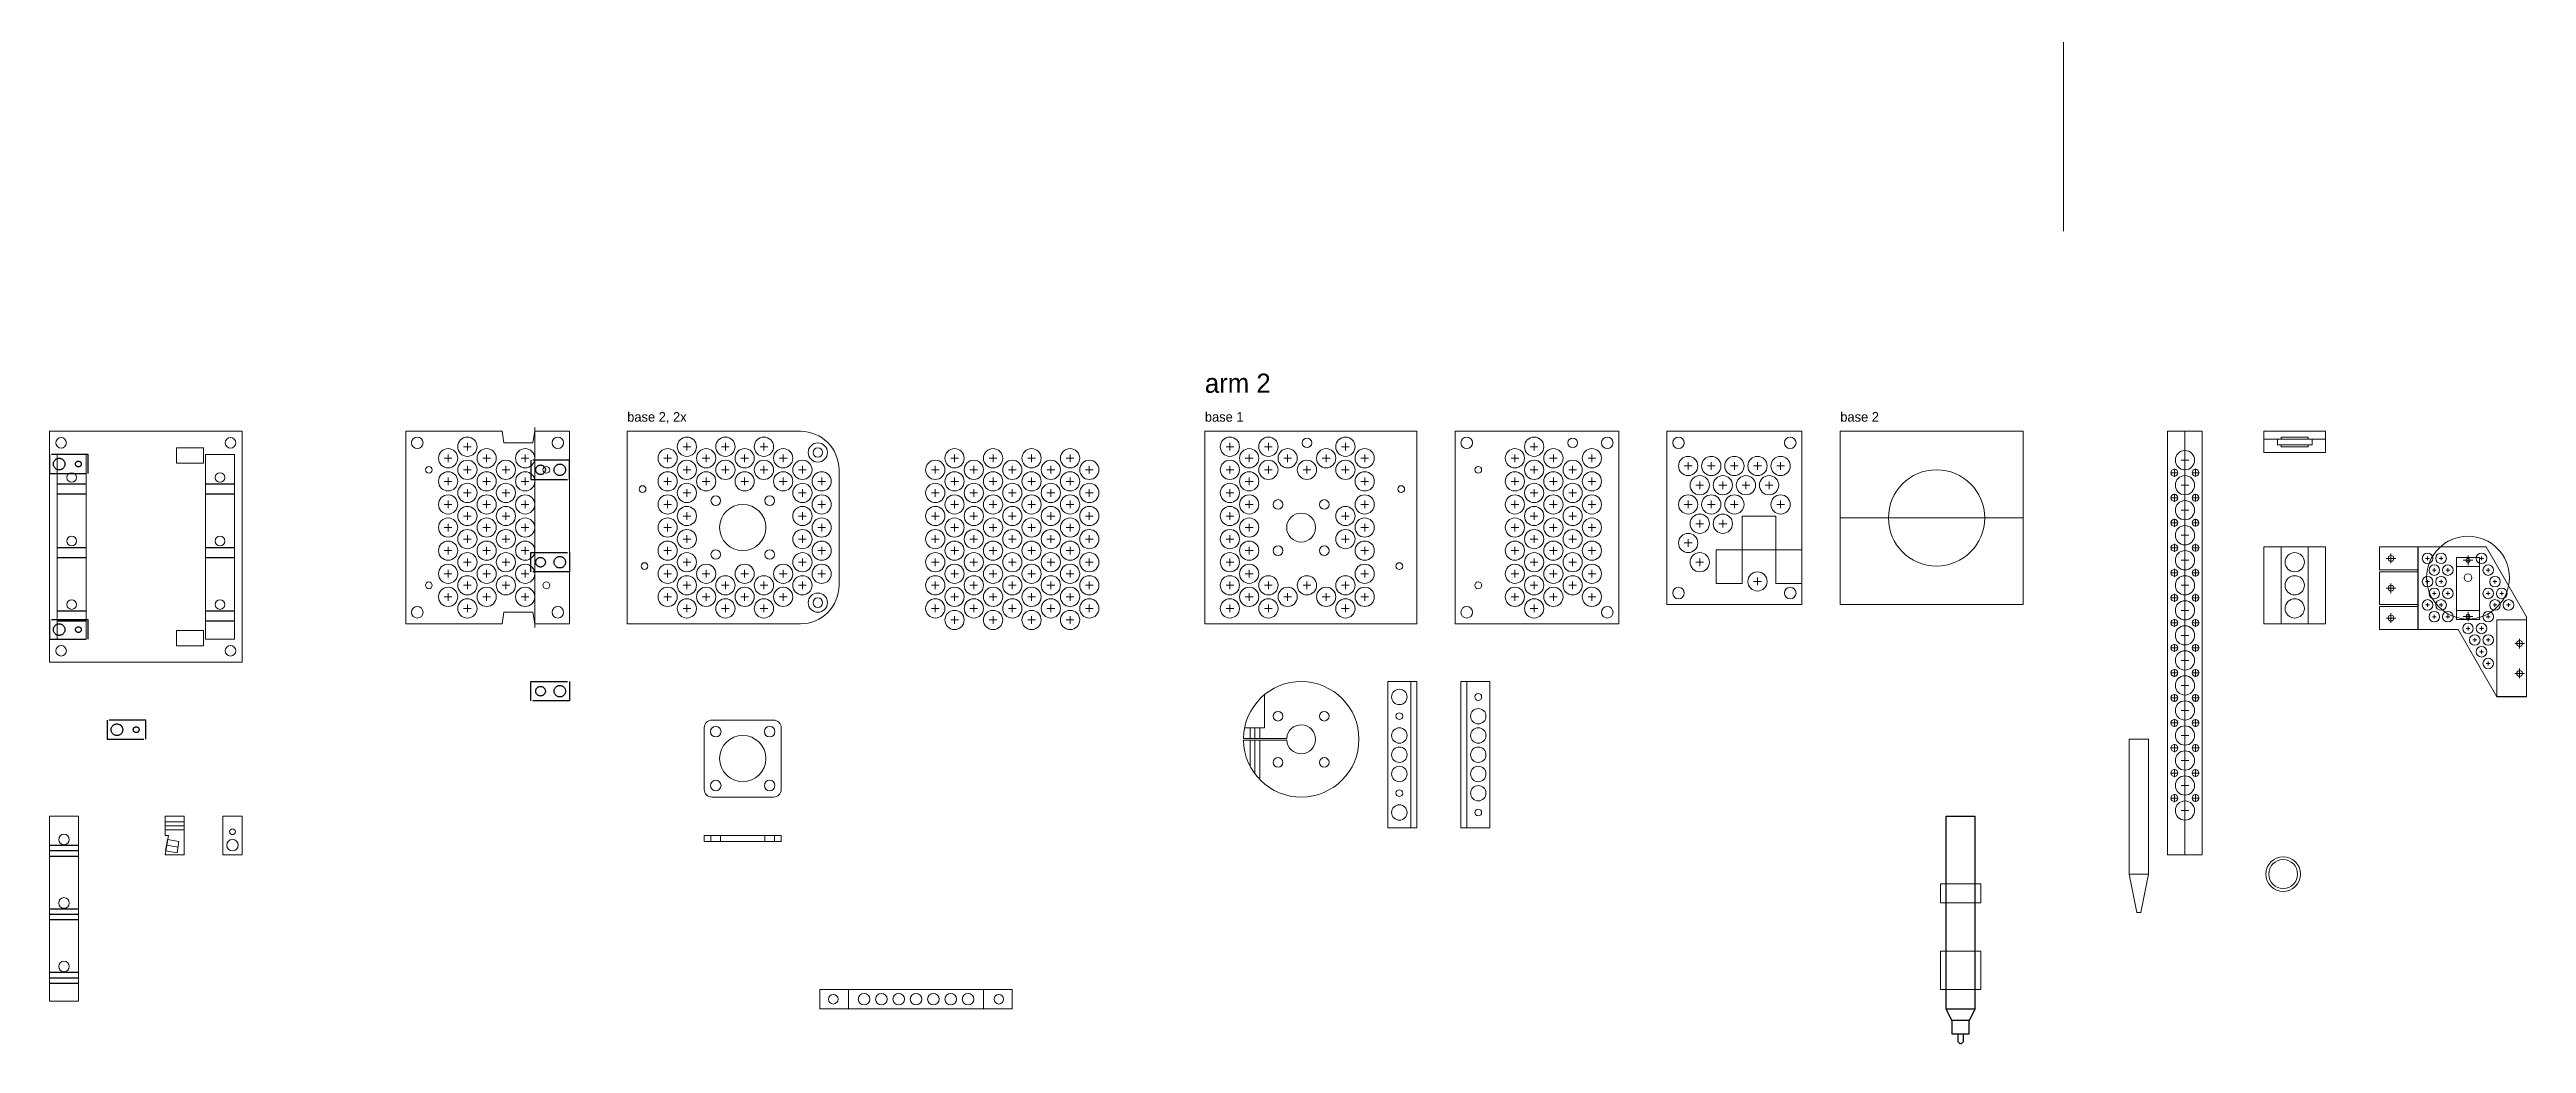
# Model space of a CAD drawing. Header units: millimetres. Extents: x -930 to 1800, y -2430 to 1500.
# Drawn here: x 500 to 1786, y -2418 to -1902 of the extents above; entities that cross this region are included whole.
import ezdxf

# ---------------------------------------------------------------- set-up
doc = ezdxf.new("R2010")
doc.units = ezdxf.units.MM
doc.linetypes.add('CENTER2', pattern=[28.575, 19.05, -3.175, 3.175, -3.175])
for name, color, linetype, lineweight, true_color in [('dimension', 136, 'Continuous', 0, 0x008080), ('help', 6, 'Continuous', 0, 0xff00ff), ('housing', 3, 'Continuous', 0, 0x00ff00), ('motor', 2, 'Continuous', 0, 0xffff00)]:
    doc.layers.add(name, color=color, linetype=linetype, lineweight=lineweight, true_color=true_color)
for name, color, linetype, true_color in [('help ... help2', 6, 'CENTER2', 0xff00ff), ('pen', 4, 'Continuous', 0x00ffff), ('slider', 3, 'Continuous', 0x00ff00)]:
    doc.layers.add(name, color=color, linetype=linetype, true_color=true_color)
doc.styles.add('textstyle15', font='')
doc.styles.add('textstyle16', font='')
doc.styles.add('textstyle17', font='')
doc.styles.add('textstyle19', font='')
doc.styles.get('textstyle15').set_extended_font_data('American Typewriter')
doc.styles.get('textstyle16').set_extended_font_data('American Typewriter')
doc.styles.get('textstyle17').set_extended_font_data('American Typewriter')
doc.styles.get('textstyle19').set_extended_font_data('American Typewriter')

msp = doc.modelspace()

# ---------------------------------------------------------------- linework, layer by layer
at = {"layer": 'help'}
for p, q in [((1546, -1996), (1546, -1496)), ((715, -2108), (719, -2108)), ((717, -2106), (717, -2110)), ((752, -2098), (752, -2202)), ((829, -2108), (833, -2108)), ((831, -2106), (831, -2110)), ((849, -2108), (853, -2108)), ((851, -2106), (851, -2110)), ((869, -2108), (873, -2108)), ((871, -2106), (871, -2110)), ((1111, -2108), (1115, -2108)), ((1113, -2106), (1113, -2110)), ((1131, -2108), (1135, -2108)), ((1133, -2106), (1133, -2110)), ((1171, -2108), (1175, -2108)), ((1173, -2106), (1173, -2110)), ((1269, -2108), (1273, -2108)), ((1271, -2106), (1271, -2110)), ((1609, -2320), (1609, -2100)), ((1657, -2104), (1657, -2107)), ((1675, -2104), (1657, -2104)), ((1657, -2107), (1675, -2107)), ((1675, -2107), (1675, -2104)), ((705, -2114), (709, -2114)), ((707, -2112), (707, -2116)), ((715, -2120), (719, -2120)), ((717, -2118), (717, -2122)), ((725, -2114), (729, -2114)), ((727, -2112), (727, -2116)), ((735, -2120), (739, -2120)), ((737, -2118), (737, -2122)), ((745, -2114), (749, -2114)), ((747, -2112), (747, -2116)), ((819, -2114), (823, -2114)), ((821, -2112), (821, -2116)), ((829, -2120), (833, -2120)), ((831, -2118), (831, -2122)), ((839, -2114), (843, -2114)), ((841, -2112), (841, -2116)), ((849, -2120), (853, -2120)), ((851, -2118), (851, -2122)), ((859, -2114), (863, -2114)), ((861, -2112), (861, -2116)), ((869, -2120), (873, -2120)), ((871, -2118), (871, -2122)), ((879, -2114), (883, -2114)), ((881, -2112), (881, -2116)), ((889, -2120), (893, -2120)), ((891, -2118), (891, -2122)), ((958, -2120), (962, -2120)), ((960, -2118), (960, -2122)), ((968, -2114), (972, -2114)), ((970, -2112), (970, -2116)), ((978, -2120), (982, -2120)), ((980, -2118), (980, -2122)), ((988, -2114), (992, -2114)), ((990, -2112), (990, -2116)), ((998, -2120), (1002, -2120)), ((1000, -2118), (1000, -2122)), ((1008, -2114), (1012, -2114)), ((1010, -2112), (1010, -2116)), ((1018, -2120), (1022, -2120)), ((1020, -2118), (1020, -2122)), ((1028, -2114), (1032, -2114)), ((1030, -2112), (1030, -2116)), ((1038, -2120), (1042, -2120)), ((1040, -2118), (1040, -2122)), ((1111, -2120), (1115, -2120)), ((1113, -2118), (1113, -2122)), ((1121, -2114), (1125, -2114)), ((1123, -2112), (1123, -2116)), ((1131, -2120), (1135, -2120)), ((1133, -2118), (1133, -2122)), ((1141, -2114), (1145, -2114)), ((1143, -2112), (1143, -2116)), ((1151, -2120), (1155, -2120)), ((1153, -2118), (1153, -2122)), ((1161, -2114), (1165, -2114)), ((1163, -2112), (1163, -2116)), ((1171, -2120), (1175, -2120)), ((1173, -2118), (1173, -2122)), ((1181, -2114), (1185, -2114)), ((1183, -2112), (1183, -2116)), ((1259, -2114), (1263, -2114)), ((1261, -2112), (1261, -2116)), ((1269, -2120), (1273, -2120)), ((1271, -2118), (1271, -2122)), ((1279, -2114), (1283, -2114)), ((1281, -2112), (1281, -2116)), ((1289, -2120), (1293, -2120)), ((1291, -2118), (1291, -2122)), ((1299, -2114), (1303, -2114)), ((1301, -2112), (1301, -2116)), ((1349, -2118), (1353, -2118)), ((1351, -2120), (1351, -2116)), ((1361, -2118), (1365, -2118)), ((1363, -2120), (1363, -2116)), ((1373, -2118), (1377, -2118)), ((1375, -2120), (1375, -2116)), ((1385, -2118), (1389, -2118)), ((1387, -2120), (1387, -2116)), ((1397, -2118), (1401, -2118)), ((1399, -2120), (1399, -2116)), ((1601.5, -2121.5), (1605.5, -2121.5)), ((1603.5, -2119.5), (1603.5, -2123.6)), ((1607, -2115), (1611, -2115)), ((1616.5, -2121.5), (1612.5, -2121.5)), ((1614.5, -2119.5), (1614.5, -2123.5)), ((705, -2126), (709, -2126)), ((707, -2124), (707, -2128)), ((715, -2132), (719, -2132)), ((717, -2130), (717, -2134)), ((725, -2126), (729, -2126)), ((727, -2124), (727, -2128)), ((735, -2132), (739, -2132)), ((737, -2130), (737, -2134)), ((745, -2126), (749, -2126)), ((747, -2124), (747, -2128)), ((819, -2126), (823, -2126)), ((821, -2124), (821, -2128)), ((829, -2132), (833, -2132)), ((831, -2130), (831, -2134)), ((839, -2126), (843, -2126)), ((841, -2124), (841, -2128)), ((859, -2126), (863, -2126)), ((861, -2124), (861, -2128)), ((879, -2126), (883, -2126)), ((881, -2124), (881, -2128)), ((889, -2132), (893, -2132)), ((891, -2130), (891, -2134)), ((899, -2126), (903, -2126)), ((901, -2124), (901, -2128)), ((958, -2132), (962, -2132)), ((960, -2130), (960, -2134)), ((968, -2126), (972, -2126)), ((970, -2124), (970, -2128)), ((978, -2132), (982, -2132)), ((980, -2130), (980, -2134)), ((988, -2126), (992, -2126)), ((990, -2124), (990, -2128)), ((998, -2132), (1002, -2132)), ((1000, -2130), (1000, -2134)), ((1008, -2126), (1012, -2126)), ((1010, -2124), (1010, -2128)), ((1018, -2132), (1022, -2132)), ((1020, -2130), (1020, -2134)), ((1028, -2126), (1032, -2126)), ((1030, -2124), (1030, -2128)), ((1038, -2132), (1042, -2132)), ((1040, -2130), (1040, -2134)), ((1111, -2132), (1115, -2132)), ((1113, -2130), (1113, -2134)), ((1121, -2126), (1125, -2126)), ((1123, -2124), (1123, -2128)), ((1181, -2126), (1185, -2126)), ((1183, -2124), (1183, -2128)), ((1259, -2126), (1263, -2126)), ((1261, -2124), (1261, -2128)), ((1269, -2132), (1273, -2132)), ((1271, -2130), (1271, -2134)), ((1279, -2126), (1283, -2126)), ((1281, -2124), (1281, -2128)), ((1289, -2132), (1293, -2132)), ((1291, -2130), (1291, -2134)), ((1299, -2126), (1303, -2126)), ((1301, -2124), (1301, -2128)), ((1355, -2128), (1359, -2128)), ((1357, -2130), (1357, -2126)), ((1367, -2128), (1371, -2128)), ((1369, -2130), (1369, -2126)), ((1379, -2128), (1383, -2128)), ((1381, -2130), (1381, -2126)), ((1391, -2128), (1395, -2128)), ((1393, -2130), (1393, -2126)), ((1601.5, -2134.5), (1605.5, -2134.5)), ((1603.5, -2132.5), (1603.5, -2136.6)), ((1607, -2128), (1611, -2128)), ((1616.5, -2134.5), (1612.5, -2134.5)), ((1614.5, -2132.5), (1614.5, -2136.5)), ((705, -2138), (709, -2138)), ((707, -2136), (707, -2140)), ((707, -2148), (707, -2152)), ((715, -2144), (719, -2144)), ((717, -2142), (717, -2146)), ((725, -2138), (729, -2138)), ((727, -2136), (727, -2140)), ((727, -2148), (727, -2152)), ((735, -2144), (739, -2144)), ((737, -2142), (737, -2146)), ((745, -2138), (749, -2138)), ((747, -2136), (747, -2140)), ((747, -2148), (747, -2152)), ((819, -2138), (823, -2138)), ((821, -2136), (821, -2140)), ((821, -2148), (821, -2152)), ((829, -2144), (833, -2144)), ((831, -2142), (831, -2146)), ((889, -2144), (893, -2144)), ((891, -2142), (891, -2146)), ((899, -2138), (903, -2138)), ((901, -2136), (901, -2140)), ((901, -2148), (901, -2152)), ((958, -2144), (962, -2144)), ((960, -2142), (960, -2146)), ((968, -2138), (972, -2138)), ((970, -2136), (970, -2140)), ((970, -2148), (970, -2152)), ((978, -2144), (982, -2144)), ((980, -2142), (980, -2146)), ((988, -2138), (992, -2138)), ((990, -2136), (990, -2140)), ((990, -2148), (990, -2152)), ((998, -2144), (1002, -2144)), ((1000, -2142), (1000, -2146)), ((1008, -2138), (1012, -2138)), ((1010, -2136), (1010, -2140)), ((1010, -2148), (1010, -2152)), ((1018, -2144), (1022, -2144)), ((1020, -2142), (1020, -2146)), ((1028, -2138), (1032, -2138)), ((1030, -2136), (1030, -2140)), ((1030, -2148), (1030, -2152)), ((1038, -2144), (1042, -2144)), ((1040, -2142), (1040, -2146)), ((1111, -2144), (1115, -2144)), ((1113, -2142), (1113, -2146)), ((1121, -2138), (1125, -2138)), ((1123, -2136), (1123, -2140)), ((1123, -2148), (1123, -2152)), ((1171, -2144), (1175, -2144)), ((1173, -2142), (1173, -2146)), ((1181, -2138), (1185, -2138)), ((1183, -2136), (1183, -2140)), ((1183, -2148), (1183, -2152)), ((1259, -2138), (1263, -2138)), ((1261, -2136), (1261, -2140)), ((1261, -2148), (1261, -2152)), ((1269, -2144), (1273, -2144)), ((1271, -2142), (1271, -2146)), ((1279, -2138), (1283, -2138)), ((1281, -2136), (1281, -2140)), ((1281, -2148), (1281, -2152)), ((1289, -2144), (1293, -2144)), ((1291, -2142), (1291, -2146)), ((1299, -2138), (1303, -2138)), ((1301, -2136), (1301, -2140)), ((1301, -2148), (1301, -2152)), ((1349, -2138), (1353, -2138)), ((1351, -2140), (1351, -2136)), ((1355, -2148), (1359, -2148)), ((1357, -2150), (1357, -2146)), ((1361, -2138), (1365, -2138)), ((1363, -2140), (1363, -2136)), ((1367, -2148), (1371, -2148)), ((1369, -2150), (1369, -2146)), ((1373, -2138), (1377, -2138)), ((1375, -2140), (1375, -2136)), ((1379, -2161.5), (1379, -2144)), ((1379, -2144), (1396.5, -2144)), ((1396.5, -2144), (1396.5, -2161.5)), ((1397, -2138), (1401, -2138)), ((1399, -2140), (1399, -2136)), ((1430, -2145.5), (1430, -2145)), ((1430, -2145), (1525, -2145)), ((1601.5, -2147.5), (1605.5, -2147.5)), ((1603.5, -2145.5), (1603.5, -2149.6)), ((1607, -2141), (1611, -2141)), ((1616.5, -2147.5), (1612.5, -2147.5)), ((1614.5, -2145.5), (1614.5, -2149.5)), ((705, -2150), (709, -2150)), ((707, -2160), (707, -2164)), ((715, -2156), (719, -2156)), ((717, -2154), (717, -2158)), ((725, -2150), (729, -2150)), ((727, -2160), (727, -2164)), ((735, -2156), (739, -2156)), ((737, -2154), (737, -2158)), ((745, -2150), (749, -2150)), ((747, -2160), (747, -2164)), ((819, -2150), (823, -2150)), ((821, -2160), (821, -2164)), ((829, -2156), (833, -2156)), ((831, -2154), (831, -2158)), ((889, -2156), (893, -2156)), ((891, -2154), (891, -2158)), ((899, -2150), (903, -2150)), ((901, -2160), (901, -2164)), ((958, -2156), (962, -2156)), ((960, -2154), (960, -2158)), ((968, -2150), (972, -2150)), ((970, -2160), (970, -2164)), ((978, -2156), (982, -2156)), ((980, -2154), (980, -2158)), ((988, -2150), (992, -2150)), ((990, -2160), (990, -2164)), ((998, -2156), (1002, -2156)), ((1000, -2154), (1000, -2158)), ((1008, -2150), (1012, -2150)), ((1010, -2160), (1010, -2164)), ((1018, -2156), (1022, -2156)), ((1020, -2154), (1020, -2158)), ((1028, -2150), (1032, -2150)), ((1030, -2160), (1030, -2164)), ((1038, -2156), (1042, -2156)), ((1040, -2154), (1040, -2158)), ((1111, -2156), (1115, -2156)), ((1113, -2154), (1113, -2158)), ((1121, -2150), (1125, -2150)), ((1123, -2160), (1123, -2164)), ((1171, -2156), (1175, -2156)), ((1173, -2154), (1173, -2158)), ((1181, -2150), (1185, -2150)), ((1183, -2160), (1183, -2164)), ((1259, -2150), (1263, -2150)), ((1261, -2160), (1261, -2164)), ((1269, -2156), (1273, -2156)), ((1271, -2154), (1271, -2158)), ((1279, -2150), (1283, -2150)), ((1281, -2160), (1281, -2164)), ((1289, -2156), (1293, -2156)), ((1291, -2154), (1291, -2158)), ((1299, -2150), (1303, -2150)), ((1301, -2160), (1301, -2164)), ((1349, -2158), (1353, -2158)), ((1351, -2160), (1351, -2156)), ((1601.5, -2160.5), (1605.5, -2160.5)), ((1603.5, -2158.5), (1603.5, -2162.6)), ((1607, -2154), (1611, -2154)), ((1616.5, -2160.5), (1612.5, -2160.5)), ((1614.5, -2158.5), (1614.5, -2162.5)), ((1659, -2160), (1659, -2200)), ((1673, -2160), (1673, -2200)), ((705, -2162), (709, -2162)), ((707, -2172), (707, -2176)), ((715, -2168), (719, -2168)), ((717, -2166), (717, -2170)), ((725, -2162), (729, -2162)), ((727, -2172), (727, -2176)), ((735, -2168), (739, -2168)), ((737, -2166), (737, -2170)), ((745, -2162), (749, -2162)), ((747, -2172), (747, -2176)), ((819, -2162), (823, -2162)), ((821, -2172), (821, -2176)), ((829, -2168), (833, -2168)), ((831, -2166), (831, -2170)), ((841, -2172), (841, -2176)), ((861, -2172), (861, -2176)), ((881, -2172), (881, -2176)), ((889, -2168), (893, -2168)), ((891, -2166), (891, -2170)), ((899, -2162), (903, -2162)), ((901, -2172), (901, -2176)), ((958, -2168), (962, -2168)), ((960, -2166), (960, -2170)), ((968, -2162), (972, -2162)), ((970, -2172), (970, -2176)), ((978, -2168), (982, -2168)), ((980, -2166), (980, -2170)), ((988, -2162), (992, -2162)), ((990, -2172), (990, -2176)), ((998, -2168), (1002, -2168)), ((1000, -2166), (1000, -2170)), ((1008, -2162), (1012, -2162)), ((1010, -2172), (1010, -2176)), ((1018, -2168), (1022, -2168)), ((1020, -2166), (1020, -2170)), ((1028, -2162), (1032, -2162)), ((1030, -2172), (1030, -2176)), ((1038, -2168), (1042, -2168)), ((1040, -2166), (1040, -2170)), ((1111, -2168), (1115, -2168)), ((1113, -2166), (1113, -2170)), ((1121, -2162), (1125, -2162)), ((1123, -2172), (1123, -2176)), ((1181, -2162), (1185, -2162)), ((1183, -2172), (1183, -2176)), ((1259, -2162), (1263, -2162)), ((1261, -2172), (1261, -2176)), ((1269, -2168), (1273, -2168)), ((1271, -2166), (1271, -2170)), ((1279, -2162), (1283, -2162)), ((1281, -2172), (1281, -2176)), ((1289, -2168), (1293, -2168)), ((1291, -2166), (1291, -2170)), ((1299, -2162), (1303, -2162)), ((1301, -2172), (1301, -2176)), ((1355, -2168), (1359, -2168)), ((1357, -2170), (1357, -2166)), ((1365.5, -2161.5), (1410, -2161.5)), ((1365.5, -2161.5), (1379, -2161.5)), ((1365.5, -2179), (1365.5, -2161.5)), ((1396.5, -2161.5), (1379, -2161.5)), ((1379, -2161.5), (1379, -2179)), ((1396.5, -2179), (1396.5, -2161.5)), ((1396.5, -2161.5), (1410, -2161.5)), ((1410, -2179), (1410, -2161.5)), ((1601.5, -2173.5), (1605.5, -2173.5)), ((1603.5, -2171.5), (1603.5, -2175.6)), ((1607, -2167), (1611, -2167)), ((1616.5, -2173.5), (1612.5, -2173.5)), ((1614.5, -2171.5), (1614.5, -2175.5)), ((1713.5, -2166), (1718.5, -2166)), ((1716, -2168.5), (1716, -2163.5)), ((1734, -2166), (1736, -2166)), ((1735, -2165), (1735, -2167)), ((1737.5, -2172.1), (1739.5, -2172.1)), ((1738.5, -2171.1), (1738.5, -2173.1)), ((1741, -2166), (1743, -2166)), ((1742, -2165), (1742, -2167)), ((1744.5, -2172.1), (1746.5, -2172.1)), ((1745.5, -2171.1), (1745.5, -2173.1)), ((1753.5, -2167), (1758.5, -2167)), ((1756, -2169.5), (1756, -2164.5)), ((1762, -2166), (1764, -2166)), ((1763, -2165), (1763, -2167)), ((1765.5, -2172.1), (1767.5, -2172.1)), ((1766.5, -2171.1), (1766.5, -2173.1)), ((705, -2174), (709, -2174)), ((705, -2186), (709, -2186)), ((707, -2184), (707, -2188)), ((715, -2180), (719, -2180)), ((717, -2178), (717, -2182)), ((725, -2174), (729, -2174)), ((725, -2186), (729, -2186)), ((727, -2184), (727, -2188)), ((735, -2180), (739, -2180)), ((737, -2178), (737, -2182)), ((745, -2174), (749, -2174)), ((745, -2186), (749, -2186)), ((747, -2184), (747, -2188)), ((819, -2174), (823, -2174)), ((819, -2186), (823, -2186)), ((821, -2184), (821, -2188)), ((829, -2180), (833, -2180)), ((831, -2178), (831, -2182)), ((839, -2174), (843, -2174)), ((839, -2186), (843, -2186)), ((841, -2184), (841, -2188)), ((849, -2180), (853, -2180)), ((851, -2178), (851, -2182)), ((859, -2174), (863, -2174)), ((859, -2186), (863, -2186)), ((861, -2184), (861, -2188)), ((869, -2180), (873, -2180)), ((871, -2178), (871, -2182)), ((879, -2174), (883, -2174)), ((879, -2186), (883, -2186)), ((881, -2184), (881, -2188)), ((889, -2180), (893, -2180)), ((891, -2178), (891, -2182)), ((899, -2174), (903, -2174)), ((958, -2180), (962, -2180)), ((960, -2178), (960, -2182)), ((968, -2174), (972, -2174)), ((968, -2186), (972, -2186)), ((970, -2184), (970, -2188)), ((978, -2180), (982, -2180)), ((980, -2178), (980, -2182)), ((988, -2174), (992, -2174)), ((988, -2186), (992, -2186)), ((990, -2184), (990, -2188)), ((998, -2180), (1002, -2180)), ((1000, -2178), (1000, -2182)), ((1008, -2174), (1012, -2174)), ((1008, -2186), (1012, -2186)), ((1010, -2184), (1010, -2188)), ((1018, -2180), (1022, -2180)), ((1020, -2178), (1020, -2182)), ((1028, -2174), (1032, -2174)), ((1028, -2186), (1032, -2186)), ((1030, -2184), (1030, -2188)), ((1038, -2180), (1042, -2180)), ((1040, -2178), (1040, -2182)), ((1111, -2180), (1115, -2180)), ((1113, -2178), (1113, -2182)), ((1121, -2174), (1125, -2174)), ((1121, -2186), (1125, -2186)), ((1123, -2184), (1123, -2188)), ((1131, -2180), (1135, -2180)), ((1133, -2178), (1133, -2182)), ((1141, -2186), (1145, -2186)), ((1143, -2184), (1143, -2188)), ((1151, -2180), (1155, -2180)), ((1153, -2178), (1153, -2182)), ((1161, -2186), (1165, -2186)), ((1163, -2184), (1163, -2188)), ((1171, -2180), (1175, -2180)), ((1173, -2178), (1173, -2182)), ((1181, -2174), (1185, -2174)), ((1181, -2186), (1185, -2186)), ((1183, -2184), (1183, -2188)), ((1259, -2174), (1263, -2174)), ((1259, -2186), (1263, -2186)), ((1261, -2184), (1261, -2188)), ((1269, -2180), (1273, -2180)), ((1271, -2178), (1271, -2182)), ((1279, -2174), (1283, -2174)), ((1279, -2186), (1283, -2186)), ((1281, -2184), (1281, -2188)), ((1289, -2180), (1293, -2180)), ((1291, -2178), (1291, -2182)), ((1299, -2174), (1303, -2174)), ((1299, -2186), (1303, -2186)), ((1301, -2184), (1301, -2188)), ((1379, -2179), (1365.5, -2179)), ((1385, -2178), (1389, -2178)), ((1387, -2180), (1387, -2176)), ((1410, -2179), (1396.5, -2179)), ((1601.5, -2186.5), (1605.5, -2186.5)), ((1603.5, -2184.5), (1603.5, -2188.6)), ((1607, -2180), (1611, -2180)), ((1616.5, -2186.5), (1612.5, -2186.5)), ((1614.5, -2184.5), (1614.5, -2188.5)), ((1713.5, -2181.5), (1718.5, -2181.5)), ((1716, -2184), (1716, -2179)), ((1734, -2178.1), (1736, -2178.1)), ((1735, -2177.1), (1735, -2179.1)), ((1737.5, -2184.2), (1739.5, -2184.2)), ((1738.5, -2185.2), (1738.5, -2183.2)), ((1741, -2178.1), (1743, -2178.1)), ((1742, -2177.1), (1742, -2179.1)), ((1744.5, -2184.2), (1746.5, -2184.2)), ((1745.5, -2185.2), (1745.5, -2183.2)), ((1765.5, -2184.2), (1767.5, -2184.2)), ((1766.5, -2185.2), (1766.5, -2183.2)), ((1769, -2178.1), (1771, -2178.1)), ((1770, -2177.1), (1770, -2179.1)), ((1772.5, -2184.2), (1774.5, -2184.2)), ((1773.5, -2185.2), (1773.5, -2183.2)), ((715, -2192), (719, -2192)), ((717, -2190), (717, -2194)), ((829, -2192), (833, -2192)), ((831, -2190), (831, -2194)), ((849, -2192), (853, -2192)), ((851, -2190), (851, -2194)), ((869, -2192), (873, -2192)), ((871, -2190), (871, -2194)), ((958, -2192), (962, -2192)), ((960, -2190), (960, -2194)), ((968, -2198), (972, -2198)), ((970, -2196), (970, -2200)), ((978, -2192), (982, -2192)), ((980, -2190), (980, -2194)), ((988, -2198), (992, -2198)), ((990, -2196), (990, -2200)), ((998, -2192), (1002, -2192)), ((1000, -2190), (1000, -2194)), ((1008, -2198), (1012, -2198)), ((1010, -2196), (1010, -2200)), ((1018, -2192), (1022, -2192)), ((1020, -2190), (1020, -2194)), ((1028, -2198), (1032, -2198)), ((1030, -2196), (1030, -2200)), ((1038, -2192), (1042, -2192)), ((1040, -2190), (1040, -2194)), ((1111, -2192), (1115, -2192)), ((1113, -2190), (1113, -2194)), ((1131, -2192), (1135, -2192)), ((1133, -2190), (1133, -2194)), ((1171, -2192), (1175, -2192)), ((1173, -2190), (1173, -2194)), ((1269, -2192), (1273, -2192)), ((1271, -2190), (1271, -2194)), ((1601.5, -2199.5), (1605.5, -2199.5)), ((1603.5, -2197.5), (1603.5, -2201.6)), ((1607, -2193), (1611, -2193)), ((1616.5, -2199.5), (1612.5, -2199.5)), ((1614.5, -2197.5), (1614.5, -2201.5)), ((1713.5, -2197), (1718.5, -2197)), ((1716, -2199.5), (1716, -2194.5)), ((1734, -2190.2), (1736, -2190.2)), ((1734, -2190.2), (1736, -2190.2)), ((1735, -2191.2), (1735, -2189.2)), ((1735, -2189.2), (1735, -2191.2)), ((1737.5, -2196.3), (1739.5, -2196.3)), ((1738.5, -2195.3), (1738.5, -2197.3)), ((1741, -2190.2), (1743, -2190.2)), ((1741, -2190.2), (1743, -2190.2)), ((1742, -2191.2), (1742, -2189.2)), ((1742, -2189.2), (1742, -2191.2)), ((1744.5, -2196.3), (1746.5, -2196.3)), ((1745.5, -2195.3), (1745.5, -2197.3)), ((1753.5, -2196.2), (1758.5, -2196.2)), ((1756, -2198.7), (1756, -2193.7)), ((1765.5, -2196.3), (1767.5, -2196.3)), ((1766.5, -2195.3), (1766.5, -2197.3)), ((1769, -2190.2), (1771, -2190.2)), ((1769, -2190.2), (1771, -2190.2)), ((1770, -2191.2), (1770, -2189.2)), ((1770, -2189.2), (1770, -2191.2)), ((1771, -2238), (1771, -2198)), ((1771, -2198), (1786.3, -2198)), ((1776, -2190.2), (1778, -2190.2)), ((1776, -2190.2), (1778, -2190.2)), ((1777, -2191.2), (1777, -2189.2)), ((1777, -2189.2), (1777, -2191.2)), ((1601.5, -2212.5), (1605.5, -2212.5)), ((1603.5, -2210.5), (1603.5, -2214.6)), ((1607, -2206), (1611, -2206)), ((1616.5, -2212.5), (1612.5, -2212.5)), ((1614.5, -2210.5), (1614.5, -2214.5)), ((1755, -2202.4), (1757, -2202.4)), ((1756, -2201.4), (1756, -2203.4)), ((1758.5, -2208.4), (1760.5, -2208.4)), ((1759.5, -2209.4), (1759.5, -2207.4)), ((1762, -2202.4), (1764, -2202.4)), ((1763, -2201.4), (1763, -2203.4)), ((1765.5, -2208.4), (1767.5, -2208.4)), ((1766.5, -2209.4), (1766.5, -2207.4)), ((1780.3, -2210.2), (1785.3, -2210.2)), ((1782.8, -2212.8), (1782.8, -2207.8)), ((1603.5, -2223.5), (1603.5, -2227.6)), ((1607, -2219), (1611, -2219)), ((1614.5, -2223.5), (1614.5, -2227.5)), ((1762, -2214.5), (1764, -2214.5)), ((1763, -2215.5), (1763, -2213.5)), ((1765.5, -2220.6), (1767.5, -2220.6)), ((1766.5, -2219.6), (1766.5, -2221.6)), ((1782.8, -2228.2), (1782.8, -2223.2)), ((1601.5, -2225.5), (1605.5, -2225.5)), ((1603.5, -2236.5), (1603.5, -2240.6)), ((1607, -2232), (1611, -2232)), ((1616.5, -2225.5), (1612.5, -2225.5)), ((1614.5, -2236.5), (1614.5, -2240.5)), ((1780.3, -2225.8), (1785.3, -2225.8)), ((1601.5, -2238.5), (1605.5, -2238.5)), ((1603.5, -2249.5), (1603.5, -2253.6)), ((1607, -2245), (1611, -2245)), ((1616.5, -2238.5), (1612.5, -2238.5)), ((1614.5, -2249.5), (1614.5, -2253.5)), ((1123.5, -2254), (1123.5, -2259.5)), ((1123.5, -2260.5), (1123.5, -2274.1)), ((1126, -2254), (1126, -2259.5)), ((1126, -2278), (1126, -2260.5)), ((1128.5, -2254), (1128.5, -2259.5)), ((1128.5, -2260.5), (1128.5, -2280.9)), ((1601.5, -2251.5), (1605.5, -2251.5)), ((1603.5, -2262.5), (1603.5, -2266.6)), ((1607, -2258), (1611, -2258)), ((1616.5, -2251.5), (1612.5, -2251.5)), ((1614.5, -2262.5), (1614.5, -2266.5)), ((1601.5, -2264.5), (1605.5, -2264.5)), ((1603.5, -2275.5), (1603.5, -2279.6)), ((1607, -2271), (1611, -2271)), ((1616.5, -2264.5), (1612.5, -2264.5)), ((1614.5, -2275.5), (1614.5, -2279.5)), ((1601.5, -2277.5), (1605.5, -2277.5)), ((1603.5, -2288.5), (1603.5, -2292.6)), ((1607, -2284), (1611, -2284)), ((1616.5, -2277.5), (1612.5, -2277.5)), ((1614.5, -2288.5), (1614.5, -2292.5)), ((1601.5, -2290.5), (1605.5, -2290.5)), ((1607, -2297), (1611, -2297)), ((1616.5, -2290.5), (1612.5, -2290.5)), ((560, -2302.9), (570, -2302.9)), ((560, -2305), (570, -2305)), ((560, -2307.1), (570, -2307.1)), ((560.3, -2318), (561.3, -2312)), ((560.8, -2315), (566.8, -2316)), ((561.3, -2312), (567.2, -2313)), ((567.2, -2313), (566.3, -2318.9)), ((843.5, -2310), (843.5, -2313)), ((848.5, -2310), (848.5, -2313)), ((871.5, -2310), (871.5, -2313)), ((876.5, -2310), (876.5, -2313)), ((566.3, -2318.9), (560.3, -2318)), ((915, -2390), (915, -2400)), ((985, -2390), (985, -2400))]:
    msp.add_line(p, q, dxfattribs=at)
for centre, radius in [((707, -2114), 5), ((717, -2108), 5), ((727, -2114), 5), ((747, -2114), 5), ((821, -2114), 5), ((831, -2108), 5), ((841, -2114), 5), ((851, -2108), 5), ((861, -2114), 5), ((871, -2108), 5), ((881, -2114), 5), ((970, -2114), 5), ((990, -2114), 5), ((1010, -2114), 5), ((1030, -2114), 5), ((1113, -2108), 5), ((1123, -2114), 5), ((1133, -2108), 5), ((1143, -2114), 5), ((1153, -2106), 2.5), ((1163, -2114), 5), ((1173, -2108), 5), ((1183, -2114), 5), ((1261, -2114), 5), ((1271, -2108), 5), ((1281, -2114), 5), ((1291, -2106), 2.5), ((1301, -2114), 5), ((707, -2126), 5), ((717, -2120), 5), ((727, -2126), 5), ((737, -2120), 5), ((747, -2126), 5), ((821, -2126), 5), ((831, -2120), 5), ((841, -2126), 5), ((851, -2120), 5), ((861, -2126), 5), ((871, -2120), 5), ((881, -2126), 5), ((891, -2120), 5), ((901, -2126), 5), ((960, -2120), 5), ((970, -2126), 5), ((980, -2120), 5), ((990, -2126), 5), ((1000, -2120), 5), ((1010, -2126), 5), ((1020, -2120), 5), ((1030, -2126), 5), ((1040, -2120), 5), ((1113, -2120), 5), ((1123, -2126), 5), ((1133, -2120), 5), ((1153, -2120), 5), ((1173, -2120), 5), ((1183, -2126), 5), ((1261, -2126), 5), ((1271, -2120), 5), ((1281, -2126), 5), ((1291, -2120), 5), ((1301, -2126), 5), ((1351, -2118), 5), ((1363, -2118), 5), ((1375, -2118), 5), ((1387, -2118), 5), ((1399, -2118), 5), ((1603.5, -2121.5), 1.75), ((1609, -2115), 5), ((1614.5, -2121.5), 1.75), ((707, -2138), 5), ((717, -2132), 5), ((727, -2138), 5), ((737, -2132), 5), ((747, -2138), 5), ((821, -2138), 5), ((831, -2132), 5), ((891, -2132), 5), ((901, -2138), 5), ((960, -2132), 5), ((970, -2138), 5), ((980, -2132), 5), ((990, -2138), 5), ((1000, -2132), 5), ((1010, -2138), 5), ((1020, -2132), 5), ((1030, -2138), 5), ((1040, -2132), 5), ((1113, -2132), 5), ((1123, -2138), 5), ((1183, -2138), 5), ((1261, -2138), 5), ((1271, -2132), 5), ((1281, -2138), 5), ((1291, -2132), 5), ((1301, -2138), 5), ((1351, -2138), 5), ((1357, -2128), 5), ((1363, -2138), 5), ((1369, -2128), 5), ((1375, -2138), 5), ((1381, -2128), 5), ((1393, -2128), 5), ((1399, -2138), 5), ((1603.5, -2134.5), 1.75), ((1609, -2128), 5), ((1614.5, -2134.5), 1.75), ((707, -2150), 5), ((717, -2144), 5), ((727, -2150), 5), ((737, -2144), 5), ((747, -2150), 5), ((821, -2150), 5), ((831, -2144), 5), ((891, -2144), 5), ((901, -2150), 5), ((960, -2144), 5), ((970, -2150), 5), ((980, -2144), 5), ((990, -2150), 5), ((1000, -2144), 5), ((1010, -2150), 5), ((1020, -2144), 5), ((1030, -2150), 5), ((1040, -2144), 5), ((1113, -2144), 5), ((1123, -2150), 5), ((1173, -2144), 5), ((1183, -2150), 5), ((1261, -2150), 5), ((1271, -2144), 5), ((1281, -2150), 5), ((1291, -2144), 5), ((1301, -2150), 5), ((1357, -2148), 5), ((1369, -2148), 5), ((1603.5, -2147.5), 1.75), ((1609, -2141), 5), ((1614.5, -2147.5), 1.75), ((707, -2162), 5), ((717, -2156), 5), ((727, -2162), 5), ((737, -2156), 5), ((747, -2162), 5), ((821, -2162), 5), ((831, -2156), 5), ((891, -2156), 5), ((901, -2162), 5), ((960, -2156), 5), ((970, -2162), 5), ((980, -2156), 5), ((990, -2162), 5), ((1000, -2156), 5), ((1010, -2162), 5), ((1020, -2156), 5), ((1030, -2162), 5), ((1040, -2156), 5), ((1113, -2156), 5), ((1123, -2162), 5), ((1173, -2156), 5), ((1183, -2162), 5), ((1261, -2162), 5), ((1271, -2156), 5), ((1281, -2162), 5), ((1291, -2156), 5), ((1301, -2162), 5), ((1351, -2158), 5), ((1603.5, -2160.5), 1.75), ((1609, -2154), 5), ((1614.5, -2160.5), 1.75), ((707, -2174), 5), ((717, -2168), 5), ((727, -2174), 5), ((737, -2168), 5), ((747, -2174), 5), ((821, -2174), 5), ((831, -2168), 5), ((841, -2174), 5), ((861, -2174), 5), ((881, -2174), 5), ((891, -2168), 5), ((901, -2174), 5), ((960, -2168), 5), ((970, -2174), 5), ((980, -2168), 5), ((990, -2174), 5), ((1000, -2168), 5), ((1010, -2174), 5), ((1020, -2168), 5), ((1030, -2174), 5), ((1040, -2168), 5), ((1113, -2168), 5), ((1123, -2174), 5), ((1183, -2174), 5), ((1261, -2174), 5), ((1271, -2168), 5), ((1281, -2174), 5), ((1291, -2168), 5), ((1301, -2174), 5), ((1357, -2168), 5), ((1387, -2178), 5), ((1603.5, -2173.5), 1.75), ((1609, -2167), 5), ((1614.5, -2173.5), 1.75), ((1735, -2166), 2.75), ((1738.5, -2172.1), 2.75), ((1742, -2166), 2.75), ((1745.5, -2172.1), 2.75), ((1763, -2166), 2.75), ((1766.5, -2172.1), 2.75), ((707, -2186), 5), ((717, -2180), 5), ((727, -2186), 5), ((737, -2180), 5), ((747, -2186), 5), ((821, -2186), 5), ((831, -2180), 5), ((841, -2186), 5), ((851, -2180), 5), ((861, -2186), 5), ((871, -2180), 5), ((881, -2186), 5), ((891, -2180), 5), ((960, -2180), 5), ((970, -2186), 5), ((980, -2180), 5), ((990, -2186), 5), ((1000, -2180), 5), ((1010, -2186), 5), ((1020, -2180), 5), ((1030, -2186), 5), ((1040, -2180), 5), ((1113, -2180), 5), ((1123, -2186), 5), ((1133, -2180), 5), ((1143, -2186), 5), ((1153, -2180), 5), ((1163, -2186), 5), ((1173, -2180), 5), ((1183, -2186), 5), ((1261, -2186), 5), ((1271, -2180), 5), ((1281, -2186), 5), ((1291, -2180), 5), ((1301, -2186), 5), ((1603.5, -2186.5), 1.75), ((1609, -2180), 5), ((1614.5, -2186.5), 1.75), ((1735, -2178.1), 2.75), ((1738.5, -2184.2), 2.75), ((1742, -2178.1), 2.75), ((1745.5, -2184.2), 2.75), ((1766.5, -2184.2), 2.75), ((1770, -2178.1), 2.75), ((1773.5, -2184.2), 2.75), ((717, -2192), 5), ((831, -2192), 5), ((851, -2192), 5), ((871, -2192), 5), ((960, -2192), 5), ((970, -2198), 5), ((980, -2192), 5), ((990, -2198), 5), ((1000, -2192), 5), ((1010, -2198), 5), ((1020, -2192), 5), ((1030, -2198), 5), ((1040, -2192), 5), ((1113, -2192), 5), ((1133, -2192), 5), ((1173, -2192), 5), ((1271, -2192), 5), ((1603.5, -2199.5), 1.75), ((1609, -2193), 5), ((1614.5, -2199.5), 1.75), ((1735, -2190.2), 2.75), ((1735, -2190.2), 2.75), ((1738.5, -2196.3), 2.75), ((1742, -2190.2), 2.75), ((1742, -2190.2), 2.75), ((1745.5, -2196.3), 2.75), ((1756, -2202.4), 2.75), ((1763, -2202.4), 2.75), ((1766.5, -2196.3), 2.75), ((1770, -2190.2), 2.75), ((1770, -2190.2), 2.75), ((1777, -2190.2), 2.75), ((1603.5, -2212.5), 1.75), ((1609, -2206), 5), ((1614.5, -2212.5), 1.75), ((1759.5, -2208.4), 2.75), ((1763, -2214.5), 2.75), ((1766.5, -2208.4), 2.75), ((1603.5, -2225.5), 1.75), ((1609, -2219), 5), ((1614.5, -2225.5), 1.75), ((1766.5, -2220.6), 2.75), ((1603.5, -2238.5), 1.75), ((1609, -2232), 5), ((1614.5, -2238.5), 1.75), ((1603.5, -2251.5), 1.75), ((1609, -2245), 5), ((1614.5, -2251.5), 1.75), ((1603.5, -2264.5), 1.75), ((1609, -2258), 5), ((1614.5, -2264.5), 1.75), ((1603.5, -2277.5), 1.75), ((1609, -2271), 5), ((1614.5, -2277.5), 1.75), ((1603.5, -2290.5), 1.75), ((1609, -2284), 5), ((1614.5, -2290.5), 1.75), ((1609, -2297), 5), ((907, -2395), 2.5), ((923, -2395), 3), ((932, -2395), 3), ((941, -2395), 3), ((950, -2395), 3), ((959, -2395), 3), ((968, -2395), 3), ((977, -2395), 3), ((993, -2395), 2.5)]:
    msp.add_circle(centre, radius, dxfattribs=at)
at = {"layer": 'help ... help2'}
for p, q in [((520, -2112), (500, -2112)), ((500, -2112), (500, -2122)), ((500, -2122), (520, -2122)), ((520, -2122), (520, -2112)), ((750, -2115), (750, -2125)), ((770, -2115), (750, -2115)), ((770, -2125), (770, -2115)), ((519, -2127.5), (504, -2127.5)), ((504, -2132.5), (519, -2132.5)), ((596, -2127.5), (581, -2127.5)), ((581, -2132.5), (596, -2132.5)), ((750, -2125), (770, -2125)), ((519, -2160.5), (504, -2160.5)), ((596, -2160.5), (581, -2160.5)), ((504, -2165.5), (519, -2165.5)), ((581, -2165.5), (596, -2165.5)), ((750, -2173), (750, -2163)), ((750, -2163), (770, -2163)), ((770, -2173), (750, -2173)), ((770, -2163), (770, -2173)), ((520, -2198), (500, -2198)), ((500, -2198), (500, -2208)), ((519, -2193.5), (504, -2193.5)), ((504, -2198.5), (519, -2198.5)), ((520, -2208), (520, -2198)), ((596, -2193.5), (581, -2193.5)), ((581, -2198.5), (596, -2198.5)), ((500, -2208), (520, -2208)), ((750, -2240), (750, -2230)), ((750, -2230), (770, -2230)), ((770, -2230), (770, -2240)), ((550, -2250), (530, -2250)), ((530, -2250), (530, -2260)), ((550, -2260), (550, -2250)), ((770, -2240), (750, -2240)), ((530, -2260), (550, -2260)), ((515, -2315.2), (500, -2315.2)), ((515, -2318), (500, -2318)), ((515, -2320.8), (500, -2320.8)), ((515, -2348.2), (500, -2348.2)), ((515, -2351), (500, -2351)), ((515, -2353.8), (500, -2353.8)), ((515, -2381.2), (500, -2381.2)), ((515, -2384), (500, -2384)), ((515, -2386.8), (500, -2386.8))]:
    msp.add_line(p, q, dxfattribs=at)
for centre, radius in [((505, -2117), 3), ((515, -2117), 1.5), ((755, -2120), 2.5), ((765, -2120), 3), ((755, -2168), 2.5), ((765, -2168), 3), ((505, -2203), 3), ((515, -2203), 1.5), ((755, -2235), 2.5), ((765, -2235), 3), ((535, -2255), 3), ((545, -2255), 1.5)]:
    msp.add_circle(centre, radius, dxfattribs=at)
at = {"layer": 'housing'}
for p, q in [((500, -2220), (500, -2100)), ((600, -2100), (500, -2100)), ((580, -2108.5), (566, -2108.5)), ((566, -2116.5), (566, -2108.5)), ((580, -2116.5), (580, -2108.5)), ((600, -2220), (600, -2100)), ((685, -2100), (685, -2200)), ((735, -2100), (685, -2100)), ((736, -2106), (735, -2100)), ((751, -2106), (736, -2106)), ((752, -2100), (751, -2106)), ((752, -2100), (770, -2100)), ((770, -2100), (770, -2200)), ((810, -2100), (800, -2100)), ((800, -2100), (800, -2200)), ((810, -2100), (890, -2100)), ((1100, -2100), (1100, -2200)), ((1210, -2100), (1100, -2100)), ((1210, -2200), (1210, -2100)), ((1230, -2200), (1230, -2100)), ((1230, -2100), (1315, -2100)), ((1315, -2200), (1315, -2100)), ((1340, -2100), (1410, -2100)), ((1340, -2100), (1340, -2190)), ((1410, -2100), (1410, -2190)), ((1430, -2190), (1430, -2100)), ((1430, -2100), (1525, -2100)), ((1525, -2190), (1525, -2100)), ((1600, -2100), (1600, -2320)), ((1600, -2100), (1618, -2100)), ((1618, -2100), (1618, -2320)), ((1650, -2104), (1650, -2100)), ((1650, -2100), (1682, -2100)), ((1657, -2104), (1650, -2104)), ((1659, -2104), (1650, -2104)), ((1650, -2104), (1650, -2111)), ((1657, -2107), (1657, -2104)), ((1659, -2107), (1657, -2107)), ((1673, -2103), (1659, -2103)), ((1659, -2103), (1659, -2104)), ((1659, -2108), (1659, -2107)), ((1673, -2108), (1659, -2108)), ((1673, -2104), (1673, -2103)), ((1682, -2104), (1673, -2104)), ((1675, -2107), (1673, -2107)), ((1673, -2107), (1673, -2108)), ((1682, -2104), (1675, -2104)), ((1675, -2104), (1675, -2107)), ((1682, -2100), (1682, -2104)), ((1682, -2111), (1682, -2104)), ((519, -2112), (504, -2112)), ((519, -2112), (504, -2112)), ((504, -2112), (504, -2208)), ((504, -2112), (504, -2208)), ((519, -2208), (519, -2112)), ((519, -2208), (519, -2112)), ((580, -2116.5), (566, -2116.5)), ((596, -2112), (581, -2112)), ((596, -2112), (581, -2112)), ((581, -2112), (581, -2208)), ((581, -2112), (581, -2208)), ((596, -2208), (596, -2112)), ((596, -2208), (596, -2112)), ((910, -2120), (910, -2180)), ((1650, -2111), (1682, -2111)), ((1650, -2160), (1682, -2160)), ((1650, -2200), (1650, -2160)), ((1682, -2160), (1682, -2200)), ((1730, -2160), (1710, -2160)), ((1710, -2160), (1710, -2172)), ((1765.4, -2160), (1730, -2160)), ((1786.3, -2196.3), (1765.4, -2160)), ((1710, -2172), (1730, -2172)), ((1730, -2173), (1710, -2173)), ((1710, -2173), (1710, -2190)), ((1750, -2170.2), (1762, -2170.2)), ((1750, -2193), (1750, -2170.2)), ((1762, -2170.2), (1762, -2193)), ((736, -2194), (735, -2200)), ((751, -2194), (736, -2194)), ((752, -2200), (751, -2194)), ((1340, -2190), (1410, -2190)), ((1430, -2190), (1525, -2190)), ((1710, -2190), (1730, -2190)), ((1710, -2203), (1710, -2191)), ((1710, -2191), (1730, -2191)), ((1762, -2193), (1750, -2193)), ((1786.3, -2238), (1786.3, -2196.3)), ((504, -2208), (519, -2208)), ((504, -2208), (519, -2208)), ((580, -2203.5), (566, -2203.5)), ((566, -2203.5), (566, -2211.5)), ((580, -2211.5), (566, -2211.5)), ((580, -2203.5), (580, -2211.5)), ((581, -2208), (596, -2208)), ((581, -2208), (596, -2208)), ((735, -2200), (685, -2200)), ((752, -2200), (770, -2200)), ((800, -2200), (810, -2200)), ((810, -2200), (890, -2200)), ((1100, -2200), (1210, -2200)), ((1230, -2200), (1315, -2200)), ((1682, -2200), (1650, -2200)), ((1730, -2203), (1710, -2203)), ((1750.8, -2203), (1730, -2203)), ((1771, -2238), (1750.8, -2203)), ((600, -2220), (500, -2220)), ((1131, -2254), (1131, -2236.8)), ((1210, -2230), (1195, -2230)), ((1195, -2230), (1195, -2306)), ((1207, -2230), (1207, -2306)), ((1210, -2306), (1210, -2230)), ((1248, -2230), (1233, -2230)), ((1233, -2230), (1233, -2306)), ((1236, -2230), (1236, -2306)), ((1248, -2306), (1248, -2230)), ((844, -2250), (876, -2250)), ((840, -2286), (840, -2254)), ((880, -2254), (880, -2286)), ((1120, -2259.5), (1142.5, -2259.5)), ((1142.5, -2260.5), (1120, -2260.5)), ((1120.6, -2254), (1131, -2254)), ((1590, -2260), (1580, -2260)), ((1580, -2260), (1580, -2330)), ((1590, -2330), (1590, -2260)), ((515, -2300), (500, -2300)), ((500, -2300), (500, -2396)), ((515, -2396), (515, -2300)), ((560, -2300), (560, -2310)), ((560, -2300), (570, -2300)), ((570, -2300), (570, -2320)), ((590, -2300), (600, -2300)), ((590, -2320), (590, -2300)), ((600, -2300), (600, -2320)), ((876, -2290), (844, -2290)), ((560, -2310), (561.7, -2310)), ((561.7, -2310), (560, -2320)), ((840, -2310), (840, -2313)), ((880, -2310), (840, -2310)), ((840, -2313), (880, -2313)), ((880, -2313), (880, -2310)), ((1195, -2306), (1210, -2306)), ((1233, -2306), (1248, -2306)), ((570, -2320), (560, -2320)), ((600, -2320), (590, -2320)), ((1618, -2320), (1600, -2320)), ((1482, -2345), (1482, -2335)), ((1482, -2335), (1503, -2335)), ((1503, -2335), (1503, -2345)), ((1584, -2350), (1580, -2330)), ((1580, -2330), (1590, -2330)), ((1590, -2330), (1586, -2350)), ((1482, -2345), (1503, -2345)), ((1586, -2350), (1584, -2350)), ((1482, -2390), (1482, -2370)), ((1482, -2370), (1503, -2370)), ((1503, -2370), (1503, -2390)), ((900, -2390), (915, -2390)), ((900, -2390), (900, -2400)), ((915, -2390), (985, -2390)), ((985, -2390), (1000, -2390)), ((1000, -2390), (1000, -2400)), ((1503, -2390), (1482, -2390)), ((500, -2396), (515, -2396)), ((900, -2400), (915, -2400)), ((915, -2400), (985, -2400)), ((985, -2400), (1000, -2400))]:
    msp.add_line(p, q, dxfattribs=at)
for centre, radius in [((506, -2106), 2.75), ((594, -2106), 2.75), ((691, -2106), 3), ((764, -2106), 3), ((899, -2111), 5), ((899, -2111), 2.5), ((1236, -2106), 3), ((1309, -2106), 3), ((1346, -2106), 3), ((1404, -2106), 3), ((511.5, -2124), 2.5), ((588.5, -2124), 2.5), ((697, -2120), 1.75), ((758, -2120), 1.75), ((1242, -2120), 1.75), ((1480, -2145), 25), ((808, -2130), 1.75), ((846, -2136), 2.5), ((874, -2136), 2.5), ((1202, -2130), 1.75), ((860, -2150), 12), ((1138, -2138), 2.5), ((1150, -2150), 7.5), ((1162, -2138), 2.5), ((511.5, -2157), 2.5), ((588.5, -2157), 2.5), ((1138, -2162), 2.5), ((1162, -2162), 2.5), ((809, -2170), 1.75), ((846, -2164), 2.5), ((874, -2164), 2.5), ((1201, -2170), 1.75), ((1666, -2168), 5), ((1716, -2166), 1.5), ((1756, -2167), 1), ((697, -2180), 1.75), ((758, -2180), 1.75), ((899, -2189), 5), ((899, -2189), 2.5), ((1242, -2180), 1.75), ((1346, -2184), 3), ((1404, -2184), 3), ((1666, -2180), 5), ((1716, -2181.5), 1.5), ((511.5, -2190), 2.5), ((588.5, -2190), 2.5), ((691, -2194), 3), ((764, -2194), 3), ((1236, -2194), 3), ((1309, -2194), 3), ((1666, -2192), 5), ((1716, -2197), 1.5), ((1756, -2196.2), 1), ((506, -2214), 2.75), ((594, -2214), 2.75), ((1782.8, -2210.2), 1.5), ((1782.8, -2225.8), 1.5), ((1201, -2238), 4), ((1242, -2238), 1.75), ((1138, -2248), 2.5), ((1162, -2248), 2.5), ((1201, -2248), 1.75), ((1242, -2248), 4), ((846, -2256), 2.75), ((860, -2270), 12), ((874, -2256), 2.75), ((1201, -2258), 4), ((1242, -2258), 4), ((1138, -2272), 2.5), ((1162, -2272), 2.5), ((1201, -2268), 4), ((1201, -2278), 4), ((1242, -2268), 4), ((1242, -2278), 4), ((846, -2284), 2.75), ((874, -2284), 2.75), ((1201, -2288), 1.75), ((1242, -2288), 4), ((1201, -2298), 4), ((1242, -2298), 1.75), ((507.5, -2312), 2.75), ((595, -2315), 3), ((595, -2308), 1.5), ((1660, -2330), 9), ((1660, -2330), 7.5), ((507.5, -2345), 2.75), ((507.5, -2378), 2.75)]:
    msp.add_circle(centre, radius, dxfattribs=at)
for centre, radius, start, end in [((890, -2120), 20, 0, 90), ((890, -2180), 20, 270, 0), ((1150, -2260), 30, 180.9548, 179.045), ((844, -2254), 4, 90, 180), ((876, -2254), 4, 0, 90), ((1150, -2260), 7.5, 183.8226, 176.1774), ((844, -2286), 4, 180, 270), ((876, -2286), 4, 270, 0)]:
    msp.add_arc(centre, radius, start, end, dxfattribs=at)
at = {"layer": 'motor'}
for p, q in [((1750, -2170.2), (1750, -2165.5)), ((1750, -2165.5), (1762, -2165.5)), ((1750, -2193), (1750, -2170.2)), ((1750, -2170.2), (1762, -2170.2)), ((1762, -2170.2), (1762, -2165.5)), ((1762, -2170.2), (1762, -2193)), ((1762, -2193), (1750, -2193)), ((1750, -2197.7), (1750, -2193)), ((1750, -2197.7), (1762, -2197.7)), ((1762, -2197.7), (1762, -2193))]:
    msp.add_line(p, q, dxfattribs=at)
for centre, radius in [((1756, -2176), 21.5), ((1756, -2167), 1.1), ((1756, -2176), 2), ((1756, -2196.2), 1.1)]:
    msp.add_circle(centre, radius, dxfattribs=at)
at = {"layer": 'pen'}
for p, q in [((1485, -2400), (1485, -2300)), ((1485, -2300), (1500, -2300)), ((1500, -2400), (1500, -2300)), ((1485, -2400), (1500, -2400)), ((1488, -2406), (1485, -2400)), ((1500, -2400), (1497, -2406)), ((1497, -2406), (1488, -2406)), ((1488, -2406), (1488, -2413)), ((1488, -2413), (1497, -2413)), ((1491, -2413), (1491, -2417)), ((1491, -2417), (1492, -2418)), ((1492, -2418), (1493, -2418)), ((1493, -2418), (1494, -2417)), ((1494, -2417), (1494, -2413)), ((1497, -2413), (1497, -2406))]:
    msp.add_line(p, q, dxfattribs=at)
at = {"layer": 'slider'}
for p, q in [((1730, -2160), (1730, -2203)), ((1786.3, -2238), (1771, -2238))]:
    msp.add_line(p, q, dxfattribs=at)

# ---------------------------------------------------------------- texts
at = {"layer": 'dimension', "char_height": 1, "attachment_point": 1}
for s, insert, style in [('\\H10;arm 2', (1100, -2070), 'textstyle19'), ('\\H5;base 2, 2x', (800, -2090), 'textstyle16'), ('\\H5;base 1', (1100, -2090), 'textstyle17'), ('\\H5;base 2', (1430, -2090), 'textstyle15')]:
    msp.add_mtext(s, dxfattribs=dict(at, insert=insert, style=style))

doc.saveas('drawing.dxf')
